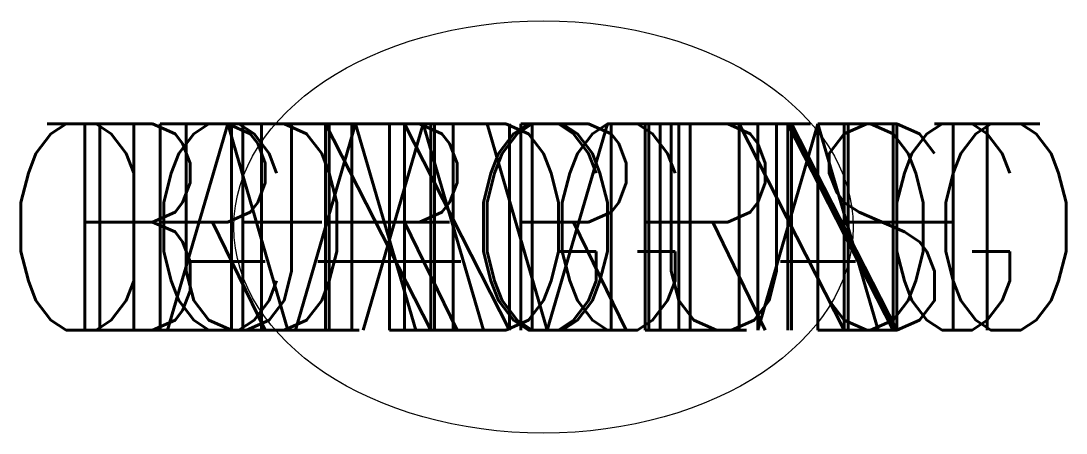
# Model space of a CAD drawing. Extents: x -2.53 to 2.53, y -1 to 1.
import ezdxf
from ezdxf.enums import TextEntityAlignment as Align

# ---------------------------------------------------------------- set-up
doc = ezdxf.new("R2010")
doc.units = 0
doc.header["$LTSCALE"] = 40
doc.header["$MEASUREMENT"] = 0
doc.layers.get('0').update_dxf_attribs({"linetype": 'CONTINUOUS'})
doc.styles.add('ROMANS', font='ROMANS.shx', dxfattribs={"width": 0.85, "oblique": 15})

msp = doc.modelspace()

# ---------------------------------------------------------------- linework, layer by layer
msp.add_ellipse((0, 0), major_axis=(-1.5, 0), ratio=0.666667)

# ---------------------------------------------------------------- texts
at = {"style": 'ROMANS', "width": 0.85}
msp.add_attdef('CURVENO', text='C1', height=1, dxfattribs=at).set_placement((0, 0), align=Align.MIDDLE)
at = {"style": 'ROMANS', "width": 0.85, "flags": 9}
for tag in ['TANGENT', 'BEARING', 'LENGTH', 'RADIUS', 'CHORD', 'DELTA']:
    msp.add_attdef(tag, text='0', height=1, dxfattribs=at).set_placement((0, 0), align=Align.MIDDLE)

doc.saveas('drawing.dxf')
